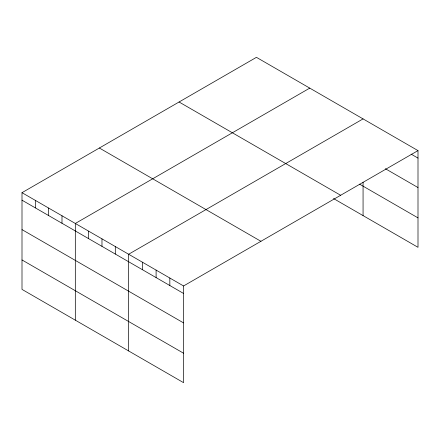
<?xml version="1.0" encoding="UTF-8"?>
<svg xmlns="http://www.w3.org/2000/svg" width="440" height="440" viewBox="0 0 440 440"><rect width="100%" height="100%" fill="white"/><g stroke="black" fill="none" stroke-linecap="round" stroke-linejoin="round"><path stroke-width="0.66" d="M22 192.681L183.568 285.962L183.568 382.668L22 289.388L22 192.681L256.432 57.332L418 150.612L418 247.319L333.509 198.539M309.749 88.116L75.317 223.465L75.317 320.172M363.066 118.899L128.634 254.243L128.634 350.95M183.568 285.962L418 150.612M411.136 154.149L418 158.114M385.385 168.718L418 187.55M359.59 184.156L418 217.882M179.069 101.998L340.637 195.278M99.363 148.016L260.931 241.296M22 200.178L183.568 293.458M22 229.62L183.568 322.9M22 259.947L183.568 353.227M363.066 182.21L363.066 215.606M169.835 278.031L169.835 285.533M156.101 270.105L156.101 277.602M142.368 262.174L142.368 269.671M115.308 246.549L115.308 254.051M101.976 238.854L101.976 246.351M88.649 231.16L88.649 238.656M61.991 215.765L61.991 223.267M48.659 208.071L48.659 215.567M35.332 200.376L35.332 207.873"/></g></svg>
